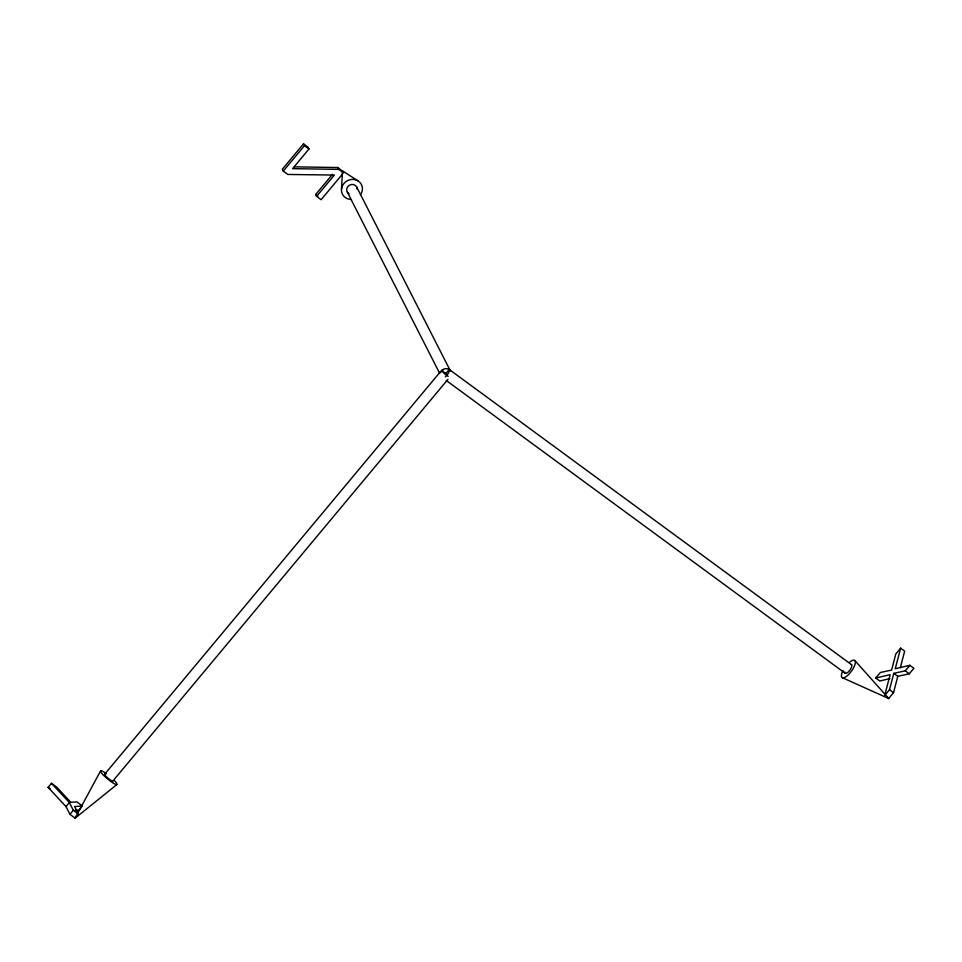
<?xml version="1.0" encoding="UTF-8"?>
<svg xmlns="http://www.w3.org/2000/svg" width="962" height="962" viewBox="0 0 962 962"><rect width="100%" height="100%" fill="white"/><g stroke="black" fill="none" stroke-linecap="round" stroke-linejoin="round"><path stroke-width="1.44" d="M341.486 189.129L342.508 170.899L358.044 180.904M885.437 694.6L889.513 689.718L893.758 673.352L905.266 670.839L909.872 665.307L913.9 668.265L909.294 673.785L897.774 676.298L893.758 673.352M888.563 698.604L893.542 692.676L897.774 676.298M900.336 667.592L904.677 651.118L900.648 648.16L895.225 668.758L909.872 665.307M884.631 695.586L890.151 674.651L875.721 678.042L879.749 681L889.85 678.619M342.448 171.068L343.494 172.847L338.768 169.384L337.83 167.532L294.637 166.847M886.639 697.053L888.732 698.496L854.965 660.653M75.072 818.121L100.673 770.742M338.768 169.384L292.592 168.651L308.97 149.014L308.032 147.174L303.511 143.843L282.323 169.24L283.261 171.08L287.866 174.459L334.367 175.048L316.594 196.368L321.116 199.687L342.568 173.966M283.261 171.08L304.449 145.695L303.511 143.843M316.594 196.368L315.644 194.528L332.491 174.338M116.823 784.583L75.144 818.157L69.949 814.333L66.005 806.589L48.1 787.337L51.467 783.296L56.866 787.253L70.827 802.332L76.768 801.851L82.419 806.012L74.591 806.529L77.778 812.782M66.005 806.589L69.372 802.536L51.467 783.296M69.949 814.333L73.328 810.293L69.372 802.536M104.678 774.218L440.8 371.272M81.578 807.022L79.052 810.052L75.132 810.305M74.988 818.001L76.732 816.053M445.334 374.122L449.158 369.54M112.819 781.096L447.979 379.305M875.721 678.042L880.35 672.498L891.63 670.057L895.79 653.992L900.648 648.16M888.696 698.544L842.664 677.837M342.52 171.128L337.83 167.532M304.449 145.695L308.97 149.014M315.644 194.528L317.917 196.188M905.266 670.839L909.294 673.785M889.513 689.718L893.542 692.676M448.605 369.131A5.339 1.876 -53.7 0 1 449.062 369.336L851.635 664.766M441.823 370.61L446.392 373.965M446.224 380.459L845.165 673.22M48.1 787.337L50.264 788.912M73.328 810.293L78.415 814.032M356.625 186.868L450.457 371.031A5.339 4.918 -27 0 0 442.267 370.093L441.378 371.14A5.339 4.918 -27 0 0 440.788 372.354M347.258 191.979L439.742 373.472M449.062 369.336L449.302 369.829A5.339 1.876 -53.7 0 1 445.37 376.851M349.074 193.795A5.339 4.918 -27 0 1 349.567 185.125A5.339 4.918 -27 0 1 357.191 189.37M350.938 199.435A10.666 9.836 -27 0 1 341.823 187.398A10.666 9.836 -27 0 1 356.457 180.122A10.666 9.836 -27 0 1 360.497 194.685M448.196 376.37A5.339 0.866 39.8 0 1 441.943 370.851L441.714 370.382A5.339 0.866 39.8 0 1 442.664 370.322M112.867 780.843A5.339 0.866 39.8 0 1 107.504 777.741A5.339 0.866 39.8 0 1 105.579 774.41M114.322 780.447A10.666 1.744 39.8 0 1 113.793 783.453A10.666 1.744 39.8 0 1 101.419 772.859A10.666 1.744 39.8 0 1 106.253 773.532M851.178 664.562A5.339 1.876 -53.7 0 1 849.29 670.875A5.339 1.876 -53.7 0 1 844.925 671.981M849.614 662.181A10.666 3.752 -53.7 0 1 854.965 664.562A10.666 3.752 -53.7 0 1 844.901 677.344A10.666 3.752 -53.7 0 1 843.037 670.526"/></g></svg>
